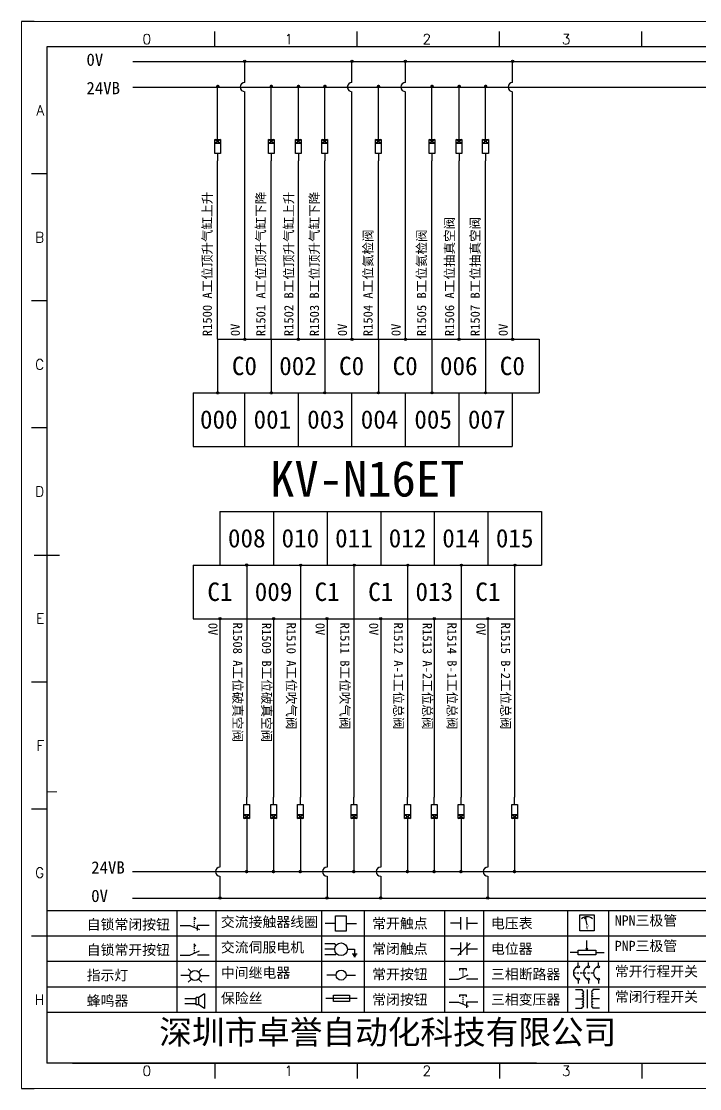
# Model space of a CAD drawing. Header units: millimetres. Extents: x 17694 to 24039, y 10083 to 11109.
# Drawn here: x 23334.5 to 23481.6, y 10083.5 to 10315 of the extents above; entities that cross this region are included whole.
import ezdxf
from ezdxf.enums import TextEntityAlignment as Align

# ---------------------------------------------------------------- set-up
doc = ezdxf.new("R2010")
doc.units = ezdxf.units.MM
doc.layers.add('AE_BOR', color=1, linetype='Continuous')
doc.layers.add('SYMS', color=7, linetype='Continuous')
doc.styles.get("Standard").update_dxf_attribs({"font": ''})
doc.styles.add('WD', font='romans.shx', dxfattribs={"bigfont": 'gbcbig.shx'})
doc.styles.add('样式 0', font='')
doc.styles.add('汉字', font='')
doc.styles.get('Standard').set_extended_font_data('SimSun')
doc.styles.get('样式 0').set_extended_font_data('KaiTi_GB2312')
doc.styles.get('汉字').set_extended_font_data('新宋体')

# ---------------------------------------------------------------- blocks, each defined once
blk = doc.blocks.new('*U8')
at = {"linetype": 'ByBlock'}
for p, q in [((-1909.23, -780.45), (-1909.23, -780.67)), ((-1909.23, -780.45), (-1908.92, -780.84)), ((-1909.23, -780.84), (-1909.23, -781.05)), ((-1911.92, -782.07), (-1910.06, -782.07)), ((-1910.06, -782.07), (-1908.18, -782.88)), ((-1909.23, -781.23), (-1909.23, -781.44)), ((-1909.23, -781.61), (-1909.23, -781.83)), ((-1909.23, -782), (-1909.23, -782.21)), ((-1909.23, -782.38), (-1909.23, -782.43)), ((-1908.52, -783.07), (-1908.52, -782.07)), ((-1906.25, -782.07), (-1908.52, -782.07))]:
    blk.add_line(p, q, dxfattribs=at)
blk = doc.blocks.new('*U11')
at = {"linetype": 'ByBlock'}
for p, q in [((-1908.88, -791.17), (-1909.23, -790.71)), ((-1909.23, -790.71), (-1909.23, -790.92)), ((-1909.23, -791.09), (-1909.23, -791.31)), ((-1909.23, -791.48), (-1909.23, -791.69)), ((-1911.92, -792.89), (-1910.06, -792.89)), ((-1910.06, -792.89), (-1908.18, -792.08)), ((-1909.23, -791.86), (-1909.23, -792.08)), ((-1909.23, -792.25), (-1909.23, -792.47)), ((-1906.25, -792.89), (-1908.52, -792.89))]:
    blk.add_line(p, q, dxfattribs=at)
blk = doc.blocks.new('蜂鸣器')
at = {"linetype": 'ByBlock'}
for p, q in [((-1907.17, -795.53), (-1908.25, -796.26)), ((-1907.17, -795.53), (-1907.17, -798.41)), ((-1908.8, -796.48), (-1911.01, -796.48)), ((-1908.8, -797.46), (-1911.01, -797.46)), ((-1908.25, -796.26), (-1908.8, -796.26)), ((-1908.8, -797.68), (-1908.8, -796.26)), ((-1908.25, -797.68), (-1908.8, -797.68)), ((-1908.25, -797.68), (-1908.25, -796.26)), ((-1907.17, -798.41), (-1908.25, -797.68))]:
    blk.add_line(p, q, dxfattribs=at)
blk = doc.blocks.new('指示灯')
at = {"linetype": 'ByBlock'}
for p, q in [((-1854.25, -776.92), (-1856.06, -776.92)), ((-1854.62, -775.59), (-1853.97, -776.23)), ((-1851.9, -775.59), (-1852.54, -776.23)), ((-1852.26, -776.92), (-1850.45, -776.92)), ((-1854.62, -778.25), (-1853.97, -777.61)), ((-1851.9, -778.25), (-1852.54, -777.61))]:
    blk.add_line(p, q, dxfattribs=at)
blk.add_circle((-1853.26, -776.92), 0.992, dxfattribs=at)
blk = doc.blocks.new('交流接触器线圈')
at = {"linetype": 'ByBlock'}
for p, q in [((-1880.82, -781.77), (-1882.87, -781.77)), ((-1878.72, -781.77), (-1876.67, -781.77))]:
    blk.add_line(p, q, dxfattribs=at)
blk.add_lwpolyline([(-1880.82, -780.28), (-1878.72, -780.28), (-1878.72, -783.26), (-1880.82, -783.26)], close=True, dxfattribs=at)
blk = doc.blocks.new('交流伺服电机')
at = {"linetype": 'ByBlock'}
for p, q in [((-1880.97, -785.75), (-1882.94, -785.75)), ((-1880.97, -786.85), (-1882.94, -786.85)), ((-1880.97, -785.75), (-1880.65, -786.03)), ((-1878.49, -786.85), (-1877.07, -786.85)), ((-1877.07, -786.85), (-1877.07, -787.72)), ((-1880.97, -787.94), (-1882.94, -787.94)), ((-1880.97, -787.94), (-1880.65, -787.67)), ((-1877.54, -787.72), (-1876.59, -787.72)), ((-1877.38, -788.01), (-1876.75, -788.01)), ((-1877.23, -788.29), (-1876.9, -788.29))]:
    blk.add_line(p, q, dxfattribs=at)
blk.add_circle((-1879.73, -786.85), 1.24, dxfattribs=at)
blk = doc.blocks.new('中间继电器')
at = {"linetype": 'ByBlock'}
for p, q in [((-1880.72, -791.92), (-1882.54, -791.92)), ((-1878.74, -791.92), (-1876.92, -791.92))]:
    blk.add_line(p, q, dxfattribs=at)
blk.add_circle((-1879.73, -791.92), 0.992, dxfattribs=at)
blk = doc.blocks.new('保险丝')
at = {"linetype": 'ByBlock'}
blk.add_line((-1882.72, -796.49), (-1876.55, -796.49), dxfattribs=at)
blk.add_lwpolyline([(-1881.2, -795.86), (-1878.06, -795.86), (-1878.06, -797.12), (-1881.2, -797.12)], close=True, dxfattribs=at)
blk = doc.blocks.new('常开按钮')
at = {"linetype": 'ByBlock'}
for p, q in [((-1910.06, -787.73), (-1908.18, -786.93)), ((-1909.9, -785.68), (-1908.56, -785.68)), ((-1909.9, -785.68), (-1909.9, -786.07)), ((-1909.23, -785.68), (-1909.23, -785.89)), ((-1909.23, -786.06), (-1909.23, -786.28)), ((-1909.23, -786.45), (-1909.23, -786.67)), ((-1909.23, -786.84), (-1909.23, -787.05)), ((-1909.23, -787.22), (-1909.23, -787.38)), ((-1908.56, -785.68), (-1908.56, -786.07)), ((-1911.92, -787.73), (-1910.06, -787.73)), ((-1906.25, -787.73), (-1908.52, -787.73))]:
    blk.add_line(p, q, dxfattribs=at)
blk = doc.blocks.new('常开触点')
at = {"linetype": 'ByBlock'}
for p, q in [((-1853.82, -782.99), (-1853.82, -780.56)), ((-1852.6, -782.99), (-1852.6, -780.56)), ((-1853.82, -781.77), (-1855.88, -781.77)), ((-1852.6, -781.77), (-1850.55, -781.77))]:
    blk.add_line(p, q, dxfattribs=at)
blk = doc.blocks.new('常闭触点')
at = {"linetype": 'ByBlock'}
for p, q in [((-1853.82, -786.77), (-1855.88, -786.77)), ((-1852.01, -785.66), (-1854.43, -788.1)), ((-1853.82, -787.99), (-1853.82, -785.56)), ((-1852.6, -787.99), (-1852.6, -785.56)), ((-1852.6, -786.77), (-1850.55, -786.77))]:
    blk.add_line(p, q, dxfattribs=at)
blk = doc.blocks.new('常闭按钮')
at = {"linetype": 'ByBlock'}
for p, q in [((-1854.11, -790.83), (-1852.77, -790.83)), ((-1854.11, -790.83), (-1854.11, -791.22)), ((-1853.44, -790.83), (-1853.44, -791.04)), ((-1853.44, -791.21), (-1853.44, -791.43)), ((-1853.44, -791.6), (-1853.44, -791.82)), ((-1852.77, -790.83), (-1852.77, -791.22)), ((-1856.13, -792.28), (-1854.28, -792.28)), ((-1854.28, -792.28), (-1852.4, -793.09)), ((-1853.44, -791.99), (-1853.44, -792.2)), ((-1853.44, -792.37), (-1853.44, -792.53)), ((-1850.47, -792.28), (-1852.73, -792.28)), ((-1852.73, -792.28), (-1852.73, -793.43))]:
    blk.add_line(p, q, dxfattribs=at)
blk = doc.blocks.new('电压表')
at = {"linetype": 'ByBlock'}
for p, q in [((-1814.84, -780.75), (-1814.91, -781.13)), ((-1814.6, -781.05), (-1814.91, -781.13)), ((-1814.84, -780.75), (-1814.46, -782.26)), ((-1814.84, -780.75), (-1814.6, -781.05))]:
    blk.add_line(p, q, dxfattribs=at)
blk.add_lwpolyline([(-1815.84, -780.34), (-1813.07, -780.34), (-1813.07, -783.49), (-1815.84, -783.49)], close=True, dxfattribs=at)
blk.add_arc((-1814.46, -782.26), 1.56, 46.8313, 133.1687, dxfattribs=at)
at = {"linetype": 'ByBlock', "insert": (-1814.7, -782.39), "char_height": 0.75, "width": 0.6768, "attachment_point": 1}
blk.add_mtext('V', dxfattribs=at)
blk = doc.blocks.new('电位器')
at = {"linetype": 'ByBlock'}
for p, q in [((-1814.45, -787.3), (-1814.45, -785.39)), ((-1814.45, -787.3), (-1814.62, -786.96)), ((-1814.62, -786.96), (-1814.27, -786.96)), ((-1814.45, -787.3), (-1814.27, -786.96)), ((-1816.21, -787.75), (-1817.79, -787.75)), ((-1812.68, -787.75), (-1811.1, -787.75))]:
    blk.add_line(p, q, dxfattribs=at)
blk.add_lwpolyline([(-1816.21, -787.3), (-1812.68, -787.3), (-1812.68, -788.2), (-1816.21, -788.2)], close=True, dxfattribs=at)
blk = doc.blocks.new('三相断路器')
at = {"linetype": 'ByBlock'}
for p, q in [((-1816.17, -790.33), (-1816.17, -789.7)), ((-1814.17, -790.33), (-1814.17, -789.7)), ((-1812.18, -790.33), (-1812.18, -789.7)), ((-1817.14, -791.74), (-1816.72, -791.74)), ((-1816.45, -791.74), (-1816.03, -791.74)), ((-1816.17, -793.19), (-1816.17, -793.83)), ((-1815.76, -791.74), (-1815.34, -791.74)), ((-1815.07, -791.74), (-1814.65, -791.74)), ((-1814.38, -791.74), (-1813.96, -791.74)), ((-1814.17, -793.19), (-1814.17, -793.83)), ((-1813.69, -791.74), (-1813.27, -791.74)), ((-1812.18, -793.19), (-1812.18, -793.83))]:
    blk.add_line(p, q, dxfattribs=at)
for centre in [(-1816.17, -790.55), (-1814.17, -790.55), (-1812.18, -790.55), (-1816.17, -792.98), (-1814.17, -792.98), (-1812.18, -792.98)]:
    blk.add_circle(centre, 0.219, dxfattribs=at)
for centre in [(-1815.81, -791.74), (-1813.82, -791.74), (-1811.83, -791.74)]:
    blk.add_arc(centre, 1.32, 115.5791, 244.4209, dxfattribs=at)
blk = doc.blocks.new('三相变压器')
at = {"linetype": 'ByBlock'}
for p, q in [((-1816.69, -795.03), (-1815.37, -795.03)), ((-1815.37, -795.03), (-1815.37, -795.24)), ((-1814.34, -798.7), (-1814.34, -795.04)), ((-1812, -795.03), (-1813.32, -795.03)), ((-1813.32, -795.03), (-1813.32, -795.24)), ((-1816.69, -796.87), (-1815.37, -796.87)), ((-1812, -796.87), (-1813.32, -796.87)), ((-1816.69, -798.71), (-1815.37, -798.71)), ((-1815.37, -798.71), (-1815.37, -798.5)), ((-1813.32, -798.71), (-1813.32, -798.5)), ((-1812, -798.71), (-1813.32, -798.71))]:
    blk.add_line(p, q, dxfattribs=at)
for centre, start, end in [((-1815.37, -795.51), 270, 90), ((-1815.37, -796.06), 270, 90), ((-1813.32, -795.51), 90, 270), ((-1813.32, -796.06), 90, 270), ((-1815.37, -796.6), 270, 90), ((-1815.37, -797.14), 270, 90), ((-1815.37, -797.68), 270, 90), ((-1815.37, -798.23), 270, 90), ((-1813.32, -796.6), 90, 270), ((-1813.32, -797.14), 90, 270), ((-1813.32, -797.68), 90, 270), ((-1813.32, -798.23), 90, 270)]:
    blk.add_arc(centre, 0.271, start, end, dxfattribs=at)
blk = doc.blocks.new('电控横A4')
for p, q in [((292, -5), (5, -5)), ((5, -5), (5, -205)), ((10.03, -205), (289.53, -205)), ((130.8, -205), (190.75, -205))]:
    blk.add_line(p, q)
at = {"lineweight": 9, "ltscale": 0.1}
for p, q in [((5, -151.57), (7, -151.57)), ((101.34, -205), (130.8, -205)), ((129.44, -205), (129.44, -205)), ((129.44, -205), (129.44, -205)), ((129.44, -205), (129.44, -205)), ((129.44, -205), (129.44, -205))]:
    blk.add_line(p, q, dxfattribs=at)
at = {"linetype": 'ByBlock'}
for p, q in [((292, -175), (5, -175)), ((292, -180), (5, -180)), ((292, -185), (5, -185)), ((292, -190), (5, -190)), ((292, -195), (5, -195))]:
    blk.add_line(p, q, dxfattribs=at)
at = {"color": 0, "lineweight": -2}
for p, q in [((30.58, -175), (30.58, -195)), ((38.26, -175), (38.26, -195)), ((59.05, -175), (59.05, -195)), ((67.4, -175), (67.4, -195)), ((83.26, -175), (83.26, -195)), ((90.91, -175), (90.91, -195)), ((107.4, -175), (107.4, -195)), ((115.5, -175), (115.5, -195))]:
    blk.add_line(p, q, dxfattribs=at)
at = {"color": 0, "ltscale": 2}
blk.add_line((101.34, -205), (5, -205), dxfattribs=at)
at = {"layer": 'AE_BOR', "lineweight": 30}
for p, q in [((2.53, 0), (0, 0)), ((0, -210), (2.53, -210))]:
    blk.add_line(p, q, dxfattribs=at)
at = {"layer": 'AE_BOR', "color": 1, "lineweight": 15}
for p, q in [((0, 0), (297, 0)), ((0, -210), (0, 0)), ((297, -210), (0, -210))]:
    blk.add_line(p, q, dxfattribs=at)
at = {"layer": 'AE_BOR'}
for p, q in [((38.03, -5), (38.03, -2)), ((66.03, -5), (66.03, -2)), ((94.03, -5), (94.03, -2)), ((122.03, -5), (122.03, -2)), ((5, -30), (2, -30)), ((5, -55), (2, -55)), ((5, -80), (2, -80)), ((5, -130), (2, -130)), ((5, -155), (2, -155)), ((5, -180), (2, -180)), ((38.03, -205), (38.03, -208)), ((66.03, -205), (66.03, -208)), ((94.03, -205), (94.03, -208)), ((122.03, -205), (122.03, -208))]:
    blk.add_line(p, q, dxfattribs=at)
at = {"layer": 'AE_BOR', "color": 2, "lineweight": 30}
blk.add_line((2.5, -105), (7.5, -105), dxfattribs=at)
at = {"linetype": 'ByBlock'}
for name, p in [('*U8', (1943.19, 604.18)), ('交流接触器线圈', (1942.62, 604.27)), ('常开触点', (1940.27, 604.3)), ('电压表', (1925.71, 604.52)), ('*U11', (1943.19, 609.18)), ('交流伺服电机', (1942.62, 604.27)), ('常闭触点', (1940.27, 604.3)), ('电位器', (1925.71, 604.52)), ('指示灯', (1887.41, 589.18)), ('中间继电器', (1942.62, 604.27)), ('常开按钮', (1996.06, 599.3)), ('三相断路器', (1925.71, 604.52)), ('三相变压器', (1925.71, 604.52)), ('蜂鸣器', (1943.19, 604.18)), ('保险丝', (1942.62, 604.27)), ('常闭按钮', (1940.27, 599.3))]:
    blk.add_blockref(name, p, dxfattribs=at)
at = {"char_height": 2, "attachment_point": 1, "style": '汉字'}
for s, insert in [('{\\fKaiTi_GB2312|b0|i0|c134|p49;自锁常闭按钮}', (12.86, -176.69)), ('{\\fKaiTi_GB2312|b0|i0|c134|p49;交流接触器线圈}', (39.25, -176.19)), ('{\\fKaiTi_GB2312|b0|i0|c134|p49;常开触点}', (69.01, -176.48)), ('{\\fKaiTi_GB2312|b0|i0|c134|p49;电压表}', (92.37, -176.47)), ('{\\fKaiTi_GB2312|b0|i0|c134|p49;NPN三极管}', (116.73, -175.91)), ('{\\fKaiTi_GB2312|b0|i0|c134|p49;自锁常开按钮}', (12.86, -181.69)), ('{\\fKaiTi_GB2312|b0|i0|c134|p49;交流伺服电机}', (39.25, -181.19)), ('{\\fKaiTi_GB2312|b0|i0|c134|p49;常闭触点}', (69.01, -181.48)), ('{\\fKaiTi_GB2312|b0|i0|c134|p49;电位器}', (92.37, -181.47)), ('{\\fKaiTi_GB2312|b0|i0|c134|p49;PNP三极管}', (116.73, -180.91)), ('{\\fKaiTi_GB2312|b0|i0|c134|p49;指示灯}', (12.86, -186.69)), ('{\\fKaiTi_GB2312|b0|i0|c134|p49;中间继电器}', (39.25, -186.19)), ('{\\fKaiTi_GB2312|b0|i0|c134|p49;常开按钮}', (69.01, -186.48)), ('{\\fKaiTi_GB2312|b0|i0|c134|p49;三相断路器}', (92.37, -186.47)), ('{\\fKaiTi_GB2312|b0|i0|c134|p49;常开行程开关}', (116.73, -185.91)), ('{\\fKaiTi_GB2312|b0|i0|c134|p49;保险丝}', (39.25, -191.19)), ('{\\fKaiTi_GB2312|b0|i0|c134|p49;常闭行程开关}', (116.73, -190.91)), ('{\\fKaiTi_GB2312|b0|i0|c134|p49;蜂鸣器}', (12.86, -191.69)), ('{\\fKaiTi_GB2312|b0|i0|c134|p49;常闭按钮}', (69.01, -191.48)), ('{\\fKaiTi_GB2312|b0|i0|c134|p49;三相变压器}', (92.37, -191.47))]:
    blk.add_mtext(s, dxfattribs=dict(at, insert=insert))
at = {"color": 0, "lineweight": -2, "insert": (27.14, -196.53), "char_height": 4.7064, "width": 96.1138, "attachment_point": 1}
blk.add_mtext('深圳市卓誉自动化科技有限公司', dxfattribs=at)
at = {"layer": 'AE_BOR', "style": 'WD'}
for s, p in [('0', (24.67, -4.5)), ('1', (52.6, -4.5)), ('2', (79.75, -4.5)), ('3', (107.15, -4.5)), ('0', (24.67, -207.5)), ('1', (52.6, -207.5)), ('2', (79.75, -207.5)), ('3', (107.15, -207.5))]:
    blk.add_text(s, height=2, dxfattribs=at).set_placement(p, align=Align.CENTER)
for s, p in [('A', (4.5, -17.5)), ('B', (4.5, -42.5)), ('C', (4.5, -67.5)), ('D', (4.5, -92.5)), ('E', (4.5, -117.5)), ('F', (4.5, -142.5)), ('G', (4.5, -167.5)), ('H', (4.5, -192.5))]:
    blk.add_text(s, height=2, dxfattribs=at).set_placement(p, align=Align.MIDDLE_RIGHT)
blk = doc.blocks.new('WDDOT')
blk.add_hatch(color=256).paths.add_polyline_path([(0.5, 0, 1), (-0.5, 0, 1)])
blk.add_circle((0, 0), 0.5)
blk = doc.blocks.new('电磁阀线圈')
at = {"linetype": 'ByBlock'}
for p, q in [((-1854.61, -795.92), (-1853.75, -797.16)), ((-1853.75, -795.92), (-1854.61, -797.16)), ((-1853.75, -795.92), (-1853.75, -797.16)), ((-1854.61, -796.54), (-1856.17, -796.54)), ((-1851.53, -796.54), (-1849.97, -796.54))]:
    blk.add_line(p, q, dxfattribs=at)
blk.add_lwpolyline([(-1854.61, -795.92), (-1851.53, -795.92), (-1851.53, -797.16), (-1854.61, -797.16)], close=True, dxfattribs=at)

msp = doc.modelspace()

# ---------------------------------------------------------------- hatches: boundary and pattern name
for points in [[(23383.195, 10306.336, 1), (23382.708, 10306.336, 1)], [(23406.427, 10306.336, 1), (23405.94, 10306.336, 1)], [(23418.043, 10306.336, 1), (23417.556, 10306.336, 1)], [(23441.275, 10306.336, 1), (23440.788, 10306.336, 1)], [(23383.204, 10246.033, 1), (23382.716, 10246.033, 1)], [(23394.82, 10246.033, 1), (23394.332, 10246.033, 1)], [(23406.436, 10246.033, 1), (23405.948, 10246.033, 1)], [(23418.052, 10246.033, 1), (23417.564, 10246.033, 1)], [(23429.668, 10246.033, 1), (23429.18, 10246.033, 1)], [(23441.284, 10246.033, 1), (23440.796, 10246.033, 1)], [(23377.319, 10234.408, 1), (23376.832, 10234.408, 1)], [(23388.935, 10234.408, 1), (23388.448, 10234.408, 1)], [(23400.55, 10234.417, 1), (23400.063, 10234.417, 1)], [(23412.166, 10234.417, 1), (23411.679, 10234.417, 1)], [(23423.782, 10234.417, 1), (23423.295, 10234.417, 1)], [(23435.398, 10234.417, 1), (23434.911, 10234.417, 1)], [(23383.581, 10197.063, 1), (23383.093, 10197.063, 1)], [(23395.324, 10197.041, 1), (23394.836, 10197.041, 1)], [(23406.94, 10197.041, 1), (23406.452, 10197.041, 1)], [(23418.556, 10197.041, 1), (23418.068, 10197.041, 1)], [(23430.172, 10197.041, 1), (23429.684, 10197.041, 1)], [(23441.788, 10197.041, 1), (23441.3, 10197.041, 1)], [(23377.802, 10185.425, 1), (23377.315, 10185.425, 1)], [(23389.438, 10185.425, 1), (23388.951, 10185.425, 1)], [(23401.054, 10185.425, 1), (23400.567, 10185.425, 1)], [(23412.67, 10185.425, 1), (23412.183, 10185.425, 1)], [(23424.286, 10185.425, 1), (23423.799, 10185.425, 1)], [(23435.902, 10185.425, 1), (23435.415, 10185.425, 1)], [(23377.812, 10124.844, 1), (23377.325, 10124.844, 1)], [(23401.048, 10124.844, 1), (23400.561, 10124.844, 1)], [(23412.664, 10124.844, 1), (23412.177, 10124.844, 1)], [(23435.896, 10124.844, 1), (23435.409, 10124.844, 1)]]:
    msp.add_hatch(color=256).paths.add_polyline_path(points)
h = msp.add_hatch(color=256)
edge = h.paths.add_edge_path()
edge.add_arc((23377.105, 10300.89), 0.393, 0, 360)
h = msp.add_hatch(color=256)
edge = h.paths.add_edge_path()
edge.add_arc((23388.721, 10300.89), 0.393, 0, 360)
h = msp.add_hatch(color=256)
edge = h.paths.add_edge_path()
edge.add_arc((23394.607, 10300.89), 0.393, 0, 360)
h = msp.add_hatch(color=256)
edge = h.paths.add_edge_path()
edge.add_arc((23400.337, 10300.89), 0.393, 0, 360)
h = msp.add_hatch(color=256)
edge = h.paths.add_edge_path()
edge.add_arc((23411.953, 10300.89), 0.393, 0, 360)
h = msp.add_hatch(color=256)
edge = h.paths.add_edge_path()
edge.add_arc((23423.569, 10300.89), 0.393, 0, 360)
h = msp.add_hatch(color=256)
edge = h.paths.add_edge_path()
edge.add_arc((23429.455, 10300.89), 0.393, 0, 360)
h = msp.add_hatch(color=256)
edge = h.paths.add_edge_path()
edge.add_arc((23435.185, 10300.89), 0.393, 0, 360)
h = msp.add_hatch(color=256)
edge = h.paths.add_edge_path()
edge.add_arc((23383.356, 10130.568), 0.393, 0, 360)
h = msp.add_hatch(color=256)
edge = h.paths.add_edge_path()
edge.add_arc((23389.164, 10130.568), 0.393, 0, 360)
h = msp.add_hatch(color=256)
edge = h.paths.add_edge_path()
edge.add_arc((23394.976, 10130.568), 0.393, 0, 360)
h = msp.add_hatch(color=256)
edge = h.paths.add_edge_path()
edge.add_arc((23406.588, 10130.568), 0.393, 0, 360)
h = msp.add_hatch(color=256)
edge = h.paths.add_edge_path()
edge.add_arc((23418.208, 10130.568), 0.393, 0, 360)
h = msp.add_hatch(color=256)
edge = h.paths.add_edge_path()
edge.add_arc((23424.012, 10130.568), 0.393, 0, 360)
h = msp.add_hatch(color=256)
edge = h.paths.add_edge_path()
edge.add_arc((23429.82, 10130.568), 0.393, 0, 360)
h = msp.add_hatch(color=256)
edge = h.paths.add_edge_path()
edge.add_arc((23441.436, 10130.568), 0.393, 0, 360)

# ---------------------------------------------------------------- linework, layer by layer
at = {"color": 0, "lineweight": -2}
for p, q in [((23358.678, 10306.325), (23626.951, 10306.325)), ((23358.678, 10300.741), (23626.951, 10300.741)), ((23382.96, 10246.033), (23382.96, 10284.753)), ((23394.576, 10246.033), (23394.576, 10284.753)), ((23400.306, 10246.033), (23400.306, 10284.753)), ((23406.192, 10246.033), (23406.192, 10284.753)), ((23411.922, 10246.033), (23411.922, 10284.753)), ((23417.808, 10246.033), (23417.808, 10284.753)), ((23423.538, 10246.033), (23423.538, 10284.753)), ((23429.424, 10246.033), (23429.424, 10284.753)), ((23435.154, 10246.033), (23435.154, 10284.753)), ((23441.04, 10246.033), (23441.04, 10284.753)), ((23377.074, 10246.033), (23446.77, 10246.033)), ((23377.074, 10246.033), (23377.074, 10234.417)), ((23388.69, 10246.033), (23388.69, 10234.417)), ((23400.306, 10246.033), (23400.306, 10234.417)), ((23411.922, 10246.033), (23411.922, 10234.417)), ((23423.538, 10246.033), (23423.538, 10234.417)), ((23435.154, 10246.033), (23435.154, 10234.417)), ((23446.77, 10246.033), (23446.77, 10234.417)), ((23371.764, 10234.417), (23446.77, 10234.417)), ((23382.882, 10234.417), (23382.882, 10222.801)), ((23394.498, 10234.417), (23394.498, 10222.801)), ((23406.114, 10234.417), (23406.114, 10222.801)), ((23417.73, 10234.417), (23417.73, 10222.801)), ((23429.346, 10234.417), (23429.346, 10222.801)), ((23440.962, 10234.417), (23440.962, 10222.801)), ((23371.764, 10222.801), (23440.962, 10222.801)), ((23377.578, 10208.657), (23447.274, 10208.657)), ((23377.578, 10208.657), (23377.578, 10197.041)), ((23389.194, 10208.657), (23389.194, 10197.041)), ((23400.81, 10208.657), (23400.81, 10197.041)), ((23412.426, 10208.657), (23412.426, 10197.041)), ((23424.042, 10208.657), (23424.042, 10197.041)), ((23435.658, 10208.657), (23435.658, 10197.041)), ((23447.274, 10208.657), (23447.274, 10197.041)), ((23371.766, 10197.041), (23447.274, 10197.041)), ((23371.766, 10197.041), (23371.766, 10185.425)), ((23383.386, 10197.041), (23447.274, 10197.041)), ((23383.386, 10197.041), (23383.386, 10185.425)), ((23395.002, 10197.041), (23395.002, 10185.425)), ((23406.618, 10197.041), (23406.618, 10185.425)), ((23418.234, 10197.041), (23418.234, 10185.425)), ((23429.85, 10197.041), (23429.85, 10185.425)), ((23441.466, 10197.041), (23441.466, 10185.425)), ((23371.766, 10185.425), (23441.466, 10185.425)), ((23395.002, 10185.425), (23395.002, 10146.705)), ((23400.81, 10185.425), (23400.81, 10146.705)), ((23406.618, 10185.425), (23406.618, 10146.705)), ((23412.426, 10185.425), (23412.426, 10146.705)), ((23418.234, 10185.425), (23418.234, 10146.705)), ((23424.042, 10185.425), (23424.042, 10146.705)), ((23429.85, 10185.425), (23429.85, 10146.705)), ((23435.658, 10185.425), (23435.658, 10146.705)), ((23441.466, 10185.425), (23441.466, 10146.705)), ((23358.622, 10130.547), (23626.896, 10130.547)), ((23358.622, 10124.791), (23626.896, 10124.791))]:
    msp.add_line(p, q, dxfattribs=at)
for p, q in [((23382.96, 10301.741), (23382.96, 10306.325)), ((23406.192, 10301.741), (23406.192, 10306.325)), ((23417.808, 10301.741), (23417.808, 10306.325)), ((23441.04, 10301.741), (23441.04, 10306.325)), ((23377.074, 10290.949), (23377.074, 10300.912)), ((23388.69, 10290.949), (23388.69, 10300.912)), ((23394.576, 10290.949), (23394.576, 10300.912)), ((23400.306, 10290.949), (23400.306, 10300.912)), ((23411.922, 10290.949), (23411.922, 10300.912)), ((23423.538, 10290.949), (23423.538, 10300.912)), ((23429.424, 10290.949), (23429.424, 10300.912)), ((23435.154, 10290.949), (23435.154, 10300.912)), ((23382.96, 10284.753), (23382.96, 10299.741)), ((23406.192, 10284.753), (23406.192, 10299.741)), ((23417.808, 10284.753), (23417.808, 10299.741)), ((23441.04, 10284.753), (23441.04, 10299.741)), ((23377.074, 10246.033), (23377.074, 10284.753)), ((23388.69, 10246.033), (23388.69, 10284.753)), ((23371.764, 10234.417), (23371.764, 10222.801)), ((23377.574, 10185.425), (23377.574, 10146.705)), ((23383.386, 10185.425), (23383.386, 10146.705)), ((23389.194, 10185.425), (23389.194, 10146.705)), ((23377.574, 10146.705), (23377.574, 10131.547)), ((23400.81, 10146.705), (23400.81, 10131.547)), ((23412.426, 10146.705), (23412.426, 10131.547)), ((23435.658, 10146.705), (23435.658, 10131.547)), ((23383.386, 10140.509), (23383.386, 10130.547)), ((23389.194, 10140.509), (23389.194, 10130.547)), ((23395.006, 10140.509), (23395.006, 10130.547)), ((23406.618, 10140.509), (23406.618, 10130.547)), ((23418.238, 10140.509), (23418.238, 10130.547)), ((23424.042, 10140.509), (23424.042, 10130.547)), ((23429.85, 10140.509), (23429.85, 10130.547)), ((23441.466, 10140.509), (23441.466, 10130.547)), ((23377.574, 10129.547), (23377.574, 10124.791)), ((23400.81, 10129.547), (23400.81, 10124.791)), ((23412.426, 10129.547), (23412.426, 10124.791)), ((23435.658, 10129.547), (23435.658, 10124.791))]:
    msp.add_line(p, q)
for centre, radius in [((23382.951, 10306.336), 0.244), ((23406.183, 10306.336), 0.244), ((23417.799, 10306.336), 0.244), ((23441.031, 10306.336), 0.244), ((23382.96, 10246.033), 0.244), ((23394.576, 10246.033), 0.244), ((23406.192, 10246.033), 0.244), ((23417.808, 10246.033), 0.244), ((23429.424, 10246.033), 0.244), ((23441.04, 10246.033), 0.244), ((23377.076, 10234.408), 0.244), ((23388.692, 10234.408), 0.244), ((23400.306, 10234.417), 0.244), ((23411.922, 10234.417), 0.244), ((23423.538, 10234.417), 0.244), ((23435.154, 10234.417), 0.244), ((23383.337, 10197.063), 0.244), ((23395.08, 10197.041), 0.244), ((23406.696, 10197.041), 0.244), ((23418.312, 10197.041), 0.244), ((23429.928, 10197.041), 0.244), ((23441.544, 10197.041), 0.244), ((23377.558, 10185.425), 0.244), ((23389.194, 10185.425), 0.244), ((23400.81, 10185.425), 0.244), ((23412.426, 10185.425), 0.244), ((23424.042, 10185.425), 0.244), ((23435.658, 10185.425), 0.244), ((23377.574, 10130.547), 0), ((23377.574, 10130.547), 0), ((23400.81, 10130.547), 0), ((23400.81, 10130.547), 0), ((23412.426, 10130.547), 0), ((23412.426, 10130.547), 0), ((23435.658, 10130.547), 0), ((23435.658, 10130.547), 0), ((23377.569, 10124.844), 0.244), ((23400.805, 10124.844), 0.244), ((23412.421, 10124.844), 0.244), ((23435.653, 10124.844), 0.244)]:
    msp.add_circle(centre, radius)
for centre in [(23382.96, 10300.741), (23406.192, 10300.741), (23417.808, 10300.741), (23441.04, 10300.741), (23377.574, 10130.547), (23400.81, 10130.547), (23412.426, 10130.547), (23435.658, 10130.547)]:
    msp.add_arc(centre, 1, 90, 270)

# ---------------------------------------------------------------- block references
at = {"xscale": 1.1025, "yscale": 1.1025, "zscale": 1.1025}
msp.add_blockref('电控横A4', (23334.502, 10315.001), dxfattribs=at)
at = {"linetype": 'ByBlock'}
for p, rotation in [((24173.613, 8434.779), 270), ((24185.229, 8434.779), 270), ((24191.115, 8434.779), 270), ((24196.845, 8434.779), 270), ((24208.461, 8434.779), 270), ((24220.077, 8434.779), 270), ((24225.963, 8434.779), 270), ((24231.693, 8434.779), 270), ((22586.847, 11996.679), 90), ((22592.655, 11996.679), 90), ((22598.467, 11996.679), 90), ((22610.079, 11996.679), 90), ((22621.699, 11996.679), 90), ((22627.503, 11996.679), 90), ((22633.311, 11996.679), 90), ((22644.927, 11996.679), 90)]:
    msp.add_blockref('电磁阀线圈', p, dxfattribs=dict(at, rotation=rotation))
at = {"layer": 'SYMS', "lineweight": -3, "xscale": 0.3097600000000705, "yscale": 0.3097600000000705, "zscale": 0.3097600000000705}
for p in [(23382.951, 10306.336), (23406.183, 10306.336), (23417.799, 10306.336), (23441.031, 10306.336), (23382.96, 10246.033), (23394.576, 10246.033), (23406.192, 10246.033), (23417.808, 10246.033), (23429.424, 10246.033), (23441.04, 10246.033), (23377.076, 10234.408), (23388.692, 10234.408), (23400.306, 10234.417), (23411.922, 10234.417), (23423.538, 10234.417), (23435.154, 10234.417), (23383.337, 10197.063), (23395.08, 10197.041), (23406.696, 10197.041), (23418.312, 10197.041), (23429.928, 10197.041), (23441.544, 10197.041), (23377.558, 10185.425), (23389.194, 10185.425), (23400.81, 10185.425), (23412.426, 10185.425), (23424.042, 10185.425), (23435.658, 10185.425), (23377.569, 10124.844), (23400.805, 10124.844), (23412.421, 10124.844), (23435.653, 10124.844)]:
    msp.add_blockref('WDDOT', p, dxfattribs=at)

# ---------------------------------------------------------------- texts
at = {"char_height": 2.6754, "width": 5.97017, "attachment_point": 1, "style": '样式 0'}
for s, insert in [('0V', (23348.618, 10308.024)), ('24VB', (23348.618, 10301.872)), ('24VB', (23349.649, 10132.79)), ('0V', (23349.649, 10126.637))]:
    msp.add_mtext(s, dxfattribs=dict(at, insert=insert))
at = {"char_height": 2, "width": 100.08937, "attachment_point": 1}
for s, insert, rotation in [('R1500 A工位顶升气缸上升', (23373.81, 10246.706), 90), ('R1501 A工位顶升气缸下降', (23385.43, 10246.706), 90), ('R1502 B工位顶升气缸上升', (23391.499, 10246.706), 90), ('R1503 B工位顶升气缸下降', (23397.05, 10246.706), 90), ('R1506 A工位抽真空阀', (23426.359, 10246.706), 90), ('R1507 B工位抽真空阀', (23431.91, 10246.706), 90), ('R1504 A工位氦检阀', (23408.67, 10246.706), 90), ('R1505 B工位氦检阀', (23420.29, 10246.706), 90), ('0V', (23379.879, 10246.706), 90), ('0V', (23403.119, 10246.706), 90), ('0V', (23414.739, 10246.706), 90), ('0V', (23437.979, 10246.706), 90), ('0V', (23377.074, 10184.531), 270), ('R1508 A工位破真空阀', (23382.423, 10184.573), 270), ('R1509 B工位破真空阀', (23388.694, 10184.531), 270), ('R1510 A工位吹气阀', (23394.043, 10184.573), 270), ('0V', (23400.314, 10184.531), 270), ('R1511 B工位吹气阀', (23405.663, 10184.573), 270), ('0V', (23411.934, 10184.531), 270), ('R1512 A-1工位总阀', (23417.283, 10184.573), 270), ('R1513 A-2工位总阀', (23423.554, 10184.531), 270), ('R1514 B-1工位总阀', (23428.903, 10184.573), 270), ('0V', (23435.174, 10184.531), 270), ('R1515 B-2工位总阀', (23440.523, 10184.573), 270)]:
    msp.add_mtext(s, dxfattribs=dict(at, insert=insert, rotation=rotation))
at = {"char_height": 4, "attachment_point": 5}
for s, insert, width in [('C0', (23382.883, 10240.22), 11.61733), ('002', (23394.503, 10240.22), 11.61733), ('C0', (23406.123, 10240.22), 11.61733), ('C0', (23417.743, 10240.22), 11.61733), ('006', (23429.363, 10240.22), 11.61733), ('C0', (23440.983, 10240.22), 11.61733), ('000', (23377.323, 10228.609), 11.118), ('001', (23388.943, 10228.609), 11.118), ('003', (23400.563, 10228.609), 11.118), ('004', (23412.183, 10228.609), 11.118), ('005', (23423.803, 10228.609), 11.118), ('007', (23435.423, 10228.609), 11.118), ('008', (23383.386, 10202.849), 11.616), ('010', (23395.006, 10202.849), 11.616), ('011', (23406.626, 10202.849), 11.616), ('012', (23418.246, 10202.849), 11.616), ('014', (23429.866, 10202.849), 11.616), ('015', (23441.486, 10202.849), 11.616), ('C1', (23377.576, 10191.233), 11.62), ('009', (23389.196, 10191.233), 11.62), ('C1', (23400.816, 10191.233), 11.62), ('C1', (23412.436, 10191.233), 11.62), ('013', (23424.056, 10191.233), 11.62), ('C1', (23435.676, 10191.233), 11.62)]:
    msp.add_mtext(s, dxfattribs=dict(at, insert=insert, width=width))
at = {"color": 0, "lineweight": -2, "insert": (23409.519, 10215.729), "char_height": 7.744, "width": 75.50998, "attachment_point": 5}
msp.add_mtext('KV-N16ET', dxfattribs=at)

doc.saveas('drawing.dxf')
